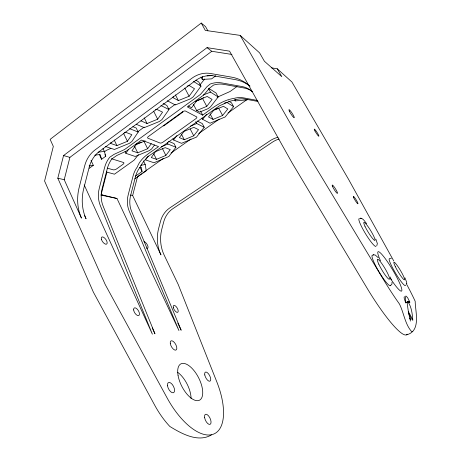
<?xml version="1.0" encoding="UTF-8"?>
<svg xmlns="http://www.w3.org/2000/svg" width="461" height="461" viewBox="0 0 461 461"><rect width="100%" height="100%" fill="white"/><g stroke="black" fill="none" stroke-linecap="round" stroke-linejoin="round"><path stroke-width="0.69" d="M215.817 75.783L211.564 78.889L202.275 79.407L202.362 76.538M247.136 99.87L235.225 100.896L235.398 99.501M279.078 139.043A23.476 21.632 -61 0 0 272.549 142.08L172.904 208.643A21.88 19.35 -80.3 0 0 163.701 221.931L161.863 228.961A35.29 31.446 -81.7 0 0 164.197 255.164L178.217 284.466L216.883 382.042A56.311 26.058 62.9 0 1 212.844 434.366A56.311 26.058 62.9 0 1 167.28 398.235L105.212 284.512L57.815 178.217L63.555 155.564L207.035 47.65L229.566 51.148L292.309 163.252L366.973 287.992A62.754 10.378 59.4 0 0 407.242 334.185M249.061 85.59A45.12 39.565 -64.5 0 0 231.676 77.166L210.452 73.489A27.862 23.989 -64.3 0 0 191.724 78.37L95.058 149.929A25.874 21.454 -76.4 0 0 84.663 165.925L79.171 187.466A41.703 34.944 -78.5 0 0 81.453 218.099L64.229 179.698L69.893 157.368L211.772 51.28L231.946 54.45M106.9 172.039L101.403 193.464L102.273 195.343M278.035 137.297A23.707 21.805 -61.3 0 0 270.175 140.697L169.763 207.951A22.082 19.483 -80.3 0 0 160.491 221.361L158.636 228.46A35.618 31.671 -81.7 0 0 160.975 254.898L132.647 195.522L137.539 176.592L141.654 173.699M407.426 301.828L405.83 302.865L405.3 297.869L405.887 295.979L407.582 297.587L409.835 302.197L407.628 301.667L407.224 303.724L408.434 312.034L410.451 321.092M111.182 142.242L110.467 143.365L116.91 145.601L127.438 141.302L131.834 134.67L125.571 132.232L124.297 132.751M132.86 126.648L136.185 128.014L138.191 132.082L131.834 141.55L129.339 143.365L114.397 149.479L105.304 146.431M154.533 144.95L151.675 148.915L149.283 150.626L135.2 156.458L125.865 153.329L128.527 149.381M140.974 120.88L147.047 123.519L157.685 119.209L162.56 112.156L156.682 109.297L155.392 109.816M173.52 96.309L172.708 97.484L178.378 100.567L189.119 96.245L194.513 88.748L189.056 85.435L187.103 86.213M163.136 103.552L166.87 105.465L168.98 109.562L161.932 119.63L159.35 121.508L144.253 127.645L136.404 124.343M145.169 140.876L136.243 144.535L131.95 150.822L137.73 152.827L147.647 148.73L151.26 143.659M148.373 155.979L145.526 159.915L153.951 162.745L168.835 156.515L175.918 147.261L174.045 143.573L168.467 141.279M195.896 80.174L198.783 82.012L200.996 86.144L193.217 96.845L190.526 98.804L175.284 104.952L167.331 100.775M195.666 101.385L202.598 98.579L203.405 97.502M197.268 121.013L202.287 123.583L204.246 127.294L196.519 137.078L181.507 143.325L173.578 139.988L176.932 135.522M165.862 155.426L170.265 149.618L165.199 147.647L155.57 151.64L151.266 157.529L156.486 159.339L165.862 155.426L162.497 148.719M193.47 104.468L196.651 110.502L206.759 106.376L212.083 99.415L207.208 96.458L196.812 100.665L191.586 107.741L188.463 106.047M376.821 245.667L377.346 243.535L375.813 239.04M208.908 88.46L216.053 93.007L218.18 96.937L210.51 106.877L207.94 108.715L199.619 112.109L196.651 110.502M228.644 101.028L231.537 102.872L233.583 106.618L225.175 116.956L210.032 123.22L202.65 119.336L206.534 114.328M193.735 135.799L198.541 129.656L193.804 127.357L184.095 131.362L179.375 137.591L184.279 139.723L193.735 135.799L190.22 129.04M138.49 154.631L134.036 160.198L114.472 174.195L106.347 171.97M199.855 85.003L204.672 79.044M222.594 115.475L227.832 108.98L223.452 106.324L213.656 110.34L208.493 116.933L213.057 119.411L222.594 115.475L218.589 108.041L215.414 109.343M406.481 334.853C421.354 331.24 415.292 311.78 415.182 301.292A63.278 8.955 59.2 0 0 406.279 283.613M390.68 285.457L391.983 284.022L392 282.276M207.911 30.87L205.56 26.634L201.238 23.05L50.14 139.36L53.32 146.425L44.584 181.035L93.387 292.176L154.694 405.184A55.908 26.928 63.2 0 0 169.832 426.46C181.496 433.622 198.046 442.883 211.472 434.902M104.365 151.848L106.399 150.355L110.871 148.356M137.874 131.685L144.155 127.086M168.426 109.326L175.266 104.324M89.232 168.323L93.329 165.326L91.042 160.405M99.271 154.354L101.593 159.287L105.759 156.244L104.347 151.381L102.964 148.465M163.655 125.98L182.982 112M237.04 86.512L230.085 91.485L217.154 97.259M252.749 91.791A26.68 23.505 -62.1 0 0 243.932 87.976L223.873 84.38A26.277 22.883 -63.8 0 0 213.581 85.06L209.622 88.057L203.647 95.058L187.333 106.883L202.667 115.152C212.175 108.22 221.868 100.181 233.894 98.424A24.496 21.673 -62.8 0 1 243.627 97.876L257.659 100.486M135.494 176.102L142.057 171.48L141.325 167.331L139.337 167.643M142.829 172.869L163.401 158.4M171.043 153.023L191.027 138.968M198.668 133.592L219.24 119.122M228.057 112.922L247.453 99.282M134.808 178.851L146.241 170.818L145.238 164.565L143.429 160.866M161.281 146.771L167.89 144.028L175.918 147.261M135.937 144.305L141.216 142.138M190.387 126.147L196.755 123.531L204.246 127.294M224.104 103.322L226.028 102.538M203.307 95.001L210.481 92.102L218.18 96.937M390.046 258.367L391.395 258.252M373.174 254.904L375.139 254.962L378.285 257.722M373.07 254.927L373.779 254.777M140.599 165.269L145.238 164.565M89.088 165.937L93.329 165.326M94.759 155.196L100.118 154.487L101.593 159.287M98.158 152.182L104.347 151.381M207.087 75.875L212.072 75.616M412.768 331.62L411.627 331.592C404.896 324.037 403.917 312.817 399.416 303.949A63.278 8.955 59.2 0 1 383.16 279.055L307.424 153.455L240.193 35.393L205.301 30.397L201.238 23.05M366.697 223.694C364.835 221.776 363.383 218.255 360.312 218.191L360.75 218.237M361.032 218.266L361.459 218.312M271.61 67.876L277.263 68.793L291.94 82.018L348.441 179.133L393.775 260.989M258.016 101.472L245.454 99.127A24.335 21.558 -62.7 0 0 234.73 99.991L229.728 101.311L219.476 105.788L147.14 157.241L142.207 163.419L140.346 166.847A22.837 19.644 -75.6 0 0 135.511 176.557L130.624 195.47A22.785 19.616 -77.9 0 0 131.616 211.438L181.156 330.22L177.79 323.063M100.873 195.038L116.99 198.495L178.931 330.525L129.184 210.977A22.935 19.708 -77.9 0 1 128.193 194.911L133.108 175.877A22.981 19.737 -75.6 0 1 137.315 166.951C140.91 157.264 150.678 152.343 158.549 146.604L141.55 140.063L126.441 151.012L116.737 155.53L111.746 159.039A24.554 20.693 -75.8 0 0 107.304 168.582L102.094 188.906A24.496 20.659 -78 0 0 103.08 206.032L154.954 333.81L152.263 327.932M101.195 194.686L116.99 198.495M57.815 178.217L64.229 179.698M130.567 195.038L132.647 195.522M404.522 296.711A17.143 2.397 59.7 0 0 405.83 302.865L407.628 301.667L409.835 302.197A17.143 2.397 59.7 0 0 409.103 301.194M63.555 155.564L69.893 157.368M107.257 168.132L113.21 169.821A2.743 1.141 -24.1 0 0 116.766 168.795L122.891 164.398A2.749 1.153 -24.4 0 0 123.45 162.462L111.458 158.745M129.581 128.619L138.191 132.082M160.912 105.506L168.98 109.562M193.522 81.453L200.996 86.144M226.674 102.273L233.583 106.618M207.035 47.65L211.772 51.28M240.193 35.393L259.589 52.865L264.412 61.261L281.821 76.67L277.263 68.793M407.904 301.748C411.598 307.049 412.347 313.958 412.814 320.274A11.197 1.654 59.8 0 0 408.256 311.573M234.626 99.812L235.225 100.896M208.626 88.656L210.481 92.102M200.984 77.016L202.275 79.407M202.598 98.579L206.759 106.376M210.066 113.809L213.057 119.411M200.518 111.084L202.667 115.152M201.981 118.068L202.65 119.336M184.792 88.045L189.119 96.245M195.758 121.629L196.755 123.531M175.405 94.862L178.378 100.567M181.421 134.168L184.279 139.723M172.938 138.732L173.578 139.988M153.565 111.078L157.685 119.209M167.257 142.777L167.89 144.028M144.218 117.86L147.047 123.519M153.749 153.824L156.486 159.339M143.855 141.06L147.647 148.73M134.589 146.402L137.73 152.827M123.513 133.241L127.438 141.302M139.988 167.234L142.057 171.48M125.052 151.64L125.865 153.329M114.213 139.994L116.91 145.601M104.941 154.521L105.759 156.244M84.184 184.901L152.366 334.167L100.273 205.502A24.669 20.757 -78.1 0 1 99.288 188.261L104.532 167.798A24.727 20.791 -75.9 0 1 109.683 157.276L114.103 154.343L124.637 149.502L200.5 94.384L206.914 86.749L210.268 83.988A26.467 23.01 -63.9 0 1 221.741 82.922L241.916 86.524A26.876 23.644 -62.2 0 1 252.294 91.601M84.57 215.523L86.051 218.802A41.254 34.679 -78.5 0 1 83.764 188.486L89.204 167.17A25.597 21.298 -76.3 0 1 99.513 151.352L195.372 80.681A27.545 23.782 -64.1 0 1 213.933 75.886L234.966 79.557A44.602 39.208 -64.3 0 1 250.035 86.132M404.948 277.845L406.631 282.132L406.804 283.642M390.185 276.992L391.32 279.764M177.715 372.344A20.272 9.739 63.2 0 1 191.067 398.454M380.492 260.782A22.929 3.233 59.2 0 1 384.324 257.388A22.929 3.233 59.2 0 1 401.479 287.992A22.929 3.233 59.2 0 1 390.358 278.386M143.982 241.662A3.826 1.619 56.3 0 1 147.693 245.598A3.826 1.619 56.3 0 1 146.535 248.099M408.256 312.973A6.189 0.916 59.8 0 1 411.045 318.793A6.189 0.916 59.8 0 1 409.443 318.142M376.043 246.099A16.187 2.282 58.7 0 1 365.187 233.162A16.187 2.282 58.7 0 1 359.563 218.704M390.646 285.215A17.714 2.674 59.2 0 1 379.201 272.134A17.714 2.674 59.2 0 1 372.655 255.204M405.547 285.105A15.651 2.069 59.2 0 1 395.82 273.598A15.651 2.069 59.2 0 1 389.58 258.627M182.429 111.873L148.569 136.387A2.432 1.066 -26 0 0 147.958 138.231L160.002 143.002A2.351 0.997 -26.4 0 0 162.964 142.172L195.769 118.759A2.397 1.037 -28.2 0 0 196.588 116.858L185.524 111.066A2.478 1.112 -27.9 0 0 182.429 111.873M178.09 375.657A20.417 9.427 62.9 0 0 199.031 400.413A20.417 9.427 62.9 0 0 193.511 370.01A20.417 9.427 62.9 0 0 178.09 375.657M170.293 343.531A5.227 2.414 60.9 0 0 175.727 350.158A5.227 2.414 60.9 0 0 174.569 342.707A5.227 2.414 60.9 0 0 170.293 343.531M167.522 385.776A5.67 2.778 63.1 0 0 173.376 392.755A5.67 2.778 63.1 0 0 172.155 384.313A5.67 2.778 63.1 0 0 167.522 385.776M204.638 417.747A5.515 2.518 64.8 0 0 210.124 424.333A5.515 2.518 64.8 0 0 208.603 415.931A5.515 2.518 64.8 0 0 204.638 417.747M204.765 374.937A5.077 2.213 62.7 0 0 209.882 381.212A5.077 2.213 62.7 0 0 208.464 373.767A5.077 2.213 62.7 0 0 204.765 374.937M133.644 309.93A4.385 2.132 58.6 0 0 138.323 315.618A4.385 2.132 58.6 0 0 137.643 309.602A4.385 2.132 58.6 0 0 133.644 309.93M101.437 239.403A4.27 1.988 54.7 0 0 106.468 244.18A4.27 1.988 54.7 0 0 104.751 238.158A4.27 1.988 54.7 0 0 101.437 239.403M173.278 307.268A3.936 1.711 59.3 0 0 177.376 312.379A3.936 1.711 59.3 0 0 176.494 307.003A3.936 1.711 59.3 0 0 173.278 307.268M364.968 226.247A10.615 1.464 58.6 0 0 374.666 240.412A10.615 1.464 58.6 0 0 368.575 227.365A10.615 1.464 58.6 0 0 364.968 226.247M378.798 264.159A11.617 1.711 59.2 0 0 389.228 279.251A11.617 1.711 59.2 0 0 382.319 264.297A11.617 1.711 59.2 0 0 378.798 264.159M395.279 266.539A10.263 1.325 59.1 0 0 404.372 279.844A10.263 1.325 59.1 0 0 398.01 266.648A10.263 1.325 59.1 0 0 395.279 266.539M332.577 186.567A4.938 0.738 58 0 0 337.227 193.349A4.938 0.738 58 0 0 334.709 187.65A4.938 0.738 58 0 0 332.577 186.567M289.606 111.637A4.789 0.68 57 0 0 294.141 117.739A4.789 0.68 57 0 0 291.081 111.746A4.789 0.68 57 0 0 289.606 111.637M314.926 130.907A4.241 0.542 57.4 0 0 318.828 136.231A4.241 0.542 57.4 0 0 315.975 130.809A4.241 0.542 57.4 0 0 314.926 130.907M353.743 197.815A4.38 0.576 58.2 0 0 357.805 203.791A4.38 0.576 58.2 0 0 355.414 198.662A4.38 0.576 58.2 0 0 353.743 197.815"/></g></svg>
